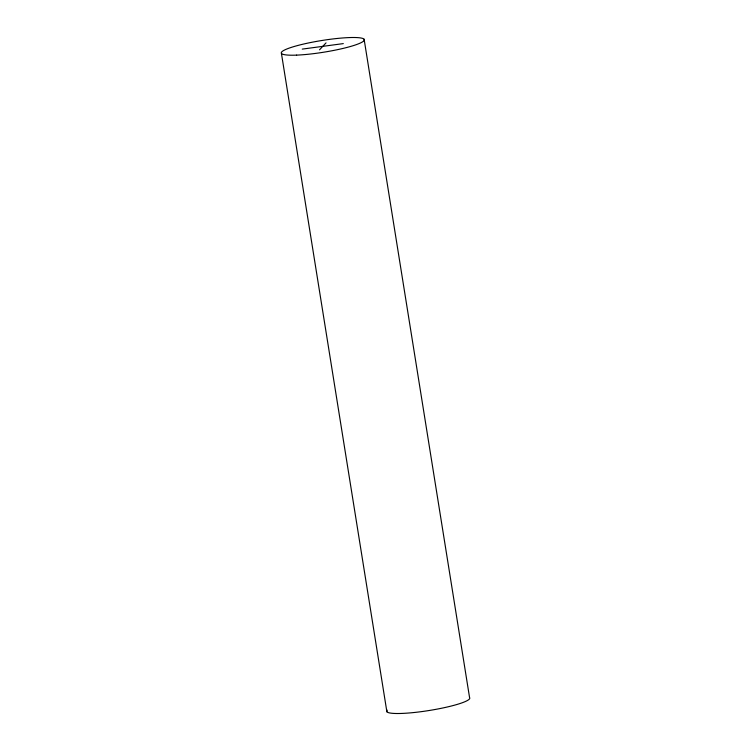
<?xml version="1.0" encoding="UTF-8"?>
<svg xmlns="http://www.w3.org/2000/svg" width="751" height="751" viewBox="0 0 751 751"><rect width="100%" height="100%" fill="white"/><g stroke="black" fill="none" stroke-linecap="round" stroke-linejoin="round"><path stroke-width="1.13" d="M319.522 49.829L326.037 42.882M302.249 49.106L343.31 43.605M364.122 39.24L469.563 697.529A42.084 5.933 -9.1 0 1 427.131 710.822A42.084 5.933 -9.1 0 1 387.169 710.146M281.437 53.471L386.878 711.76M296.617 55.123A42.084 5.933 -9.1 0 0 363.831 40.854A42.084 5.933 -9.1 0 0 307.891 43.089A42.084 5.933 -9.1 0 0 296.617 55.123"/></g></svg>
